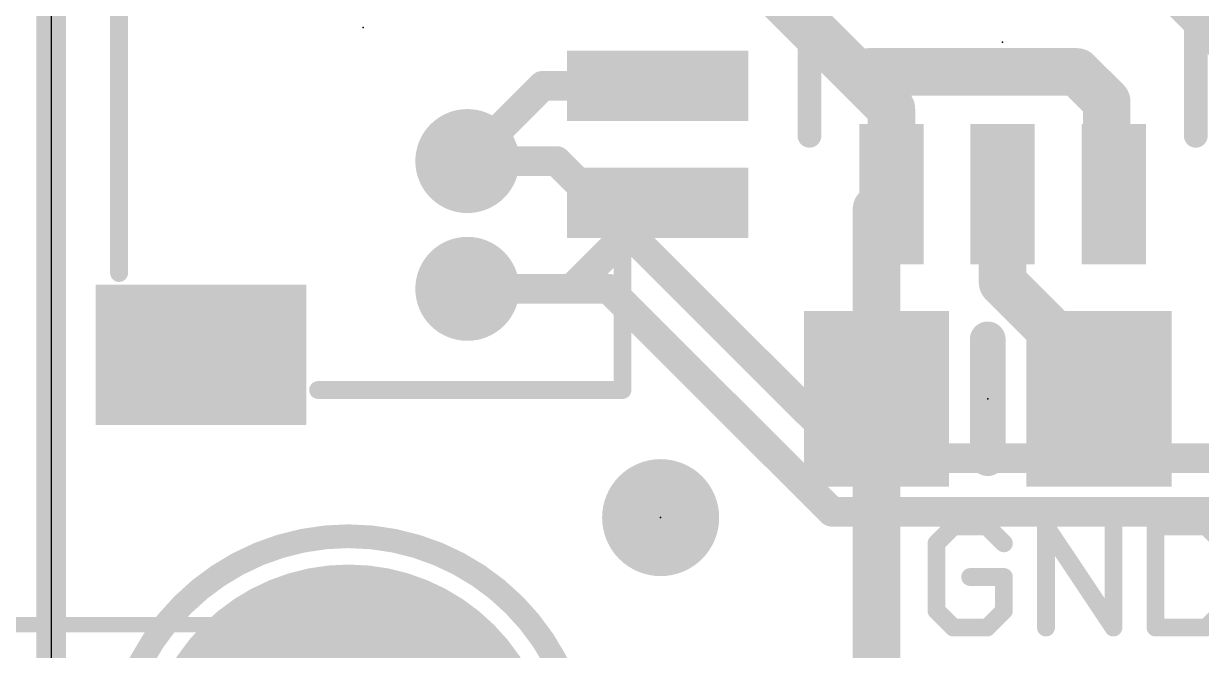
# Model space of a CAD drawing. Extents: x -5.4 to 34.1, y -8.2 to 17.9.
# Drawn here: x -0.23 to 9.83, y 3.56 to 8.92 of the extents above; entities that cross this region are included whole.
import ezdxf

# ---------------------------------------------------------------- set-up
doc = ezdxf.new("R2010")
doc.units = 0
for name, color, linetype in [('1', 12, 'CONTINUOUS'), ('16', 5, 'CONTINUOUS'), ('17', 110, 'CONTINUOUS'), ('18', 110, 'CONTINUOUS'), ('20', 53, 'CONTINUOUS'), ('21', 40, 'CONTINUOUS'), ('23', 53, 'CONTINUOUS'), ('47', 253, 'CONTINUOUS')]:
    doc.layers.add(name, color=color, linetype=linetype)

# ---------------------------------------------------------------- blocks, each defined once
blk = doc.blocks.new('RECT')
blk.add_solid([(-0.5, -0.5), (0.5, -0.5), (-0.5, 0.5), (0.5, 0.5)])
blk = doc.blocks.new('PIE')
at = {"const_width": 0.5}
blk.add_lwpolyline([(0, -0.25, 1), (0, 0.25, 1), (0, -0.25)], format="xyb", dxfattribs=at)
blk = doc.blocks.new('ROUNDP')
at = {"const_width": 0.5}
blk.add_lwpolyline([(0, -0.25, 1), (0, 0.25, 1), (0, -0.25)], format="xyb", dxfattribs=at)
blk = doc.blocks.new('ROUNDV')
at = {"const_width": 0.5}
blk.add_lwpolyline([(0, -0.25, 1), (0, 0.25, 1), (0, -0.25)], format="xyb", dxfattribs=at)

msp = doc.modelspace()

# ---------------------------------------------------------------- linework, layer by layer
at = {"layer": '1'}
for points, const_width in [([(0, 0), (0, 17.78)], 0.254), ([(5.982, 9.39), (6.924, 8.448)], 0.4064), ([(9.652, 9.1075), (10.414, 8.3455)], 0.3048), ([(6.924, 8.448), (6.985, 8.509)], 0.4064), ([(6.985, 8.509), (8.763, 8.509)], 0.4064), ([(8.763, 8.509), (9.017, 8.255)], 0.4064), ([(6.924, 8.448), (7.178, 8.194)], 0.4064), ([(4.199, 8.39), (3.556, 7.747)], 0.254), ([(5.181, 8.39), (4.199, 8.39)], 0.254), ([(9.017, 8.255), (9.017, 7.5239)], 0.4064), ([(7.178, 7.4629), (7.178, 8.194)], 0.4064), ([(7.051, 7.3359), (7.178, 7.4629)], 0.4064), ([(8.128, 7.4629), (8.128, 6.7092)], 0.4064), ([(9.078, 7.4629), (9.017, 7.5239)], 0.4064), ([(5.181, 7.39), (4.4458, 6.6548)], 0.254), ([(7.051, 7.3359), (7.051, 5.715)], 0.4064), ([(8.128, 6.7092), (8.951, 5.8862)], 0.4064), ([(4.4458, 6.6548), (3.556, 6.6548)], 0.254), ([(8.951, 5.8862), (8.951, 5.715)], 0.4064), ([(7.051, 3.241), (7.051, 5.715)], 0.4064)]:
    msp.add_lwpolyline(points, dxfattribs=dict(at, const_width=const_width))
for points, const_width in [([(6.985, 8.6106, 1), (6.985, 8.4074)], 0.2032), ([(7.0568, 8.4372, 1), (6.9132, 8.5808)], 0.2032), ([(8.8348, 8.5808, 1), (8.6912, 8.4372)], 0.2032), ([(8.763, 8.4074, 1), (8.763, 8.6106)], 0.2032), ([(6.9958, 8.5198, 1), (6.8522, 8.3762)], 0.2032), ([(6.8522, 8.5198, 1), (6.9958, 8.3762)], 0.2032), ([(6.8522, 8.3762, 1), (6.9958, 8.5198)], 0.2032), ([(4.199, 8.4535, 1), (4.199, 8.3265)], 0.127), ([(4.2439, 8.3451, 1), (4.1541, 8.4349)], 0.127), ([(5.181, 8.3265, 1), (5.181, 8.4535)], 0.127), ([(9.1186, 8.255, 1), (8.9154, 8.255)], 0.2032), ([(7.2796, 8.194, 1), (7.0764, 8.194)], 0.2032), ([(7.1062, 8.1222, 1), (7.2498, 8.2658)], 0.2032), ([(8.9452, 8.1832, 1), (9.0888, 8.3268)], 0.2032), ([(3.5111, 7.7919, 1), (3.6009, 7.7021)], 0.127), ([(7.2498, 7.3911, 1), (7.1062, 7.5347)], 0.2032), ([(8.2296, 7.4629, 1), (8.0264, 7.4629)], 0.2032), ([(9.0888, 7.5957, 1), (8.9452, 7.4521)], 0.2032), ([(7.0764, 7.4629, 1), (7.2796, 7.4629)], 0.2032), ([(8.9154, 7.5239, 1), (9.1186, 7.5239)], 0.2032), ([(9.0062, 7.3911, 1), (9.1498, 7.5347)], 0.2032), ([(5.2259, 7.3451, 1), (5.1361, 7.4349)], 0.127), ([(7.1526, 7.3359, 1), (6.9494, 7.3359)], 0.2032), ([(6.9792, 7.4077, 1), (7.1228, 7.2641)], 0.2032), ([(8.1998, 6.781, 1), (8.0562, 6.6373)], 0.2032), ([(3.556, 6.7183, 1), (3.556, 6.5913)], 0.127), ([(4.4009, 6.6997, 1), (4.4907, 6.6099)], 0.127), ([(4.4458, 6.5913, 1), (4.4458, 6.7183)], 0.127), ([(8.0264, 6.7092, 1), (8.2296, 6.7092)], 0.2032), ([(9.0526, 5.8862, 1), (8.8494, 5.8862)], 0.2032), ([(8.8792, 5.8143, 1), (9.0228, 5.958)], 0.2032), ([(7.1526, 5.715, 1), (6.9494, 5.715)], 0.2032), ([(6.9494, 5.715, 1), (7.1526, 5.715)], 0.2032), ([(8.8494, 5.715, 1), (9.0526, 5.715)], 0.2032)]:
    msp.add_lwpolyline(points, format="xyb", dxfattribs=dict(at, const_width=const_width))
at = {"layer": '16', "const_width": 0.254}
for points in [[(0, 0), (0, 17.78)], [(3.556, 7.747), (4.318, 7.747)], [(6.858, 5.207), (4.318, 7.747)], [(3.556, 6.6548), (4.7636, 6.6548)], [(6.6686, 4.7498), (4.7636, 6.6548)], [(6.858, 5.207), (11.938, 5.207)], [(6.6686, 4.7498), (9.9822, 4.7498)]]:
    msp.add_lwpolyline(points, dxfattribs=at)
at = {"layer": '16', "const_width": 0.127}
for points in [[(3.556, 7.8105, 1), (3.556, 7.6835)], [(4.3629, 7.7919, 1), (4.2731, 7.7021)], [(4.318, 7.6835, 1), (4.318, 7.8105)], [(3.556, 6.7183, 1), (3.556, 6.5913)], [(4.8085, 6.6997, 1), (4.7187, 6.6099)], [(4.7636, 6.5913, 1), (4.7636, 6.7183)], [(6.858, 5.2705, 1), (6.858, 5.1435)], [(6.8131, 5.1621, 1), (6.9029, 5.2519)], [(6.6686, 4.8133, 1), (6.6686, 4.6863)], [(6.6237, 4.7049, 1), (6.7135, 4.7947)]]:
    msp.add_lwpolyline(points, format="xyb", dxfattribs=at)
at = {"layer": '20'}
msp.add_line((0, 15.24), (0, 2.54), dxfattribs=at)
at = {"layer": '21'}
for points, const_width in [([(0.581, 10.99), (0.581, 6.79)], 0.1524), ([(6.478, 9.563), (6.478, 7.963)], 0.2032), ([(9.778, 9.563), (9.778, 7.963)], 0.2032), ([(4.881, 6.99), (4.881, 5.79)], 0.1524), ([(8.001, 6.223), (8.001, 5.207)], 0.3048), ([(4.881, 5.79), (2.281, 5.79)], 0.1524), ([(7.707, 4.6235), (7.5629, 4.4795)], 0.1524), ([(7.9951, 4.6235), (7.707, 4.6235)], 0.1524), ([(8.1391, 4.4795), (7.9951, 4.6235)], 0.1524), ([(8.4984, 3.7592), (8.4984, 4.6235)], 0.1524), ([(8.4984, 4.6235), (9.0747, 3.7592)], 0.1524), ([(9.0747, 3.7592), (9.0747, 4.6235)], 0.1524), ([(9.434, 4.6235), (9.434, 3.7592)], 0.1524), ([(9.8661, 4.6235), (9.434, 4.6235)], 0.1524), ([(10.0102, 4.4795), (9.8661, 4.6235)], 0.1524), ([(7.5629, 4.4795), (7.5629, 3.9033)], 0.1524), ([(8.1391, 4.1914), (7.851, 4.1914)], 0.1524), ([(8.1391, 3.9033), (8.1391, 4.1914)], 0.1524), ([(7.5629, 3.9033), (7.707, 3.7592)], 0.1524), ([(7.9951, 3.7592), (8.1391, 3.9033)], 0.1524), ([(9.8661, 3.7592), (10.0102, 3.9033)], 0.1524), ([(7.707, 3.7592), (7.9951, 3.7592)], 0.1524), ([(9.434, 3.7592), (9.8661, 3.7592)], 0.1524)]:
    msp.add_lwpolyline(points, dxfattribs=dict(at, const_width=const_width))
for points, const_width in [([(6.4272, 7.963, 1), (6.5288, 7.963)], 0.1016), ([(9.7272, 7.963, 1), (9.8288, 7.963)], 0.1016), ([(4.9191, 6.99, 1), (4.8429, 6.99)], 0.0762), ([(0.5429, 6.79, 1), (0.6191, 6.79)], 0.0762), ([(8.0772, 6.223, 1), (7.9248, 6.223)], 0.1524), ([(2.281, 5.8281, 1), (2.281, 5.7519)], 0.0762), ([(4.881, 5.7519, 1), (4.881, 5.8281)], 0.0762), ([(4.8429, 5.79, 1), (4.9191, 5.79)], 0.0762), ([(7.9248, 5.207, 1), (8.0772, 5.207)], 0.1524), ([(2.54, 0.54, 1), (2.54, 4.54, 1), (2.54, 0.54)], 0.2032), ([(7.707, 4.6616, 1), (7.707, 4.5854)], 0.0762), ([(7.7339, 4.5966, 1), (7.68, 4.6505)], 0.0762), ([(8.022, 4.6505, 1), (7.9681, 4.5966)], 0.0762), ([(7.9951, 4.5854, 1), (7.9951, 4.6616)], 0.0762), ([(8.5301, 4.6447, 1), (8.4667, 4.6024)], 0.0762), ([(8.5365, 4.6235, 1), (8.4603, 4.6235)], 0.0762), ([(9.1128, 4.6235, 1), (9.0366, 4.6235)], 0.0762), ([(9.4721, 4.6235, 1), (9.3959, 4.6235)], 0.0762), ([(9.434, 4.6616, 1), (9.434, 4.5854)], 0.0762), ([(9.8931, 4.6505, 1), (9.8392, 4.5966)], 0.0762), ([(7.601, 4.4795, 1), (7.5248, 4.4795)], 0.0762), ([(7.536, 4.5064, 1), (7.5899, 4.4525)], 0.0762), ([(8.1122, 4.4525, 1), (8.1661, 4.5064)], 0.0762), ([(7.851, 4.2295, 1), (7.851, 4.1533)], 0.0762), ([(8.1772, 4.1914, 1), (8.101, 4.1914)], 0.0762), ([(8.1391, 4.1533, 1), (8.1391, 4.2295)], 0.0762), ([(7.5899, 3.9302, 1), (7.536, 3.8763)], 0.0762), ([(7.5248, 3.9033, 1), (7.601, 3.9033)], 0.0762), ([(8.101, 3.9033, 1), (8.1772, 3.9033)], 0.0762), ([(8.1661, 3.8763, 1), (8.1122, 3.9302)], 0.0762), ([(7.707, 3.7973, 1), (7.707, 3.7211)], 0.0762), ([(7.68, 3.7323, 1), (7.7339, 3.7861)], 0.0762), ([(7.9681, 3.7861, 1), (8.022, 3.7323)], 0.0762), ([(7.9951, 3.7211, 1), (7.9951, 3.7973)], 0.0762), ([(9.434, 3.7973, 1), (9.434, 3.7211)], 0.0762), ([(9.8392, 3.7861, 1), (9.8931, 3.7323)], 0.0762), ([(8.4603, 3.7592, 1), (8.5365, 3.7592)], 0.0762), ([(9.0366, 3.7592, 1), (9.1128, 3.7592)], 0.0762), ([(9.043, 3.7381, 1), (9.1064, 3.7803)], 0.0762), ([(9.3959, 3.7592, 1), (9.4721, 3.7592)], 0.0762)]:
    msp.add_lwpolyline(points, format="xyb", dxfattribs=dict(at, const_width=const_width))
at = {"layer": '23'}
for p in [(2.667, 8.89), (8.128, 8.763), (8.001, 5.715), (5.207, 4.699)]:
    msp.add_point(p, dxfattribs=at)
at = {"layer": '47', "const_width": 0.13}
for points in [[(0, 6.223), (0, -8.173)], [(2.5146, 3.7846), (-5.0234, 3.7846)]]:
    msp.add_lwpolyline(points, dxfattribs=at)
at = {"layer": '47', "const_width": 0.065}
for points in [[(0.0325, 6.223, 1), (-0.0325, 6.223)], [(2.5146, 3.7521, 1), (2.5146, 3.8171)]]:
    msp.add_lwpolyline(points, format="xyb", dxfattribs=at)

# ---------------------------------------------------------------- block references
at = {"layer": '1'}
for p, xscale, yscale in [((5.181, 8.39), 1.55, 0.6), ((7.178, 7.4629), 0.55, 1.2), ((8.128, 7.4629), 0.55, 1.2), ((9.078, 7.4629), 0.55, 1.2), ((5.181, 7.39), 1.55, 0.6), ((1.281, 6.09), 1.8, 1.2), ((7.051, 5.715), 1.24, 1.5), ((8.951, 5.715), 1.24, 1.5)]:
    msp.add_blockref('RECT', p, dxfattribs=dict(at, xscale=xscale, yscale=yscale))
msp.add_blockref('PIE', (5.207, 4.699), dxfattribs=at)
at = {"layer": '17', "xscale": 3.516, "yscale": 3.516}
msp.add_blockref('ROUNDP', (2.54, 2.54), dxfattribs=at)
msp.add_blockref('ROUNDP', (2.54, 2.54), dxfattribs=at)
at = {"layer": '18', "xscale": 0.889, "yscale": 0.889}
for p in [(3.556, 7.747), (3.556, 7.747), (3.556, 6.6548), (3.556, 6.6548)]:
    msp.add_blockref('ROUNDV', p, dxfattribs=at)

doc.saveas('drawing.dxf')
